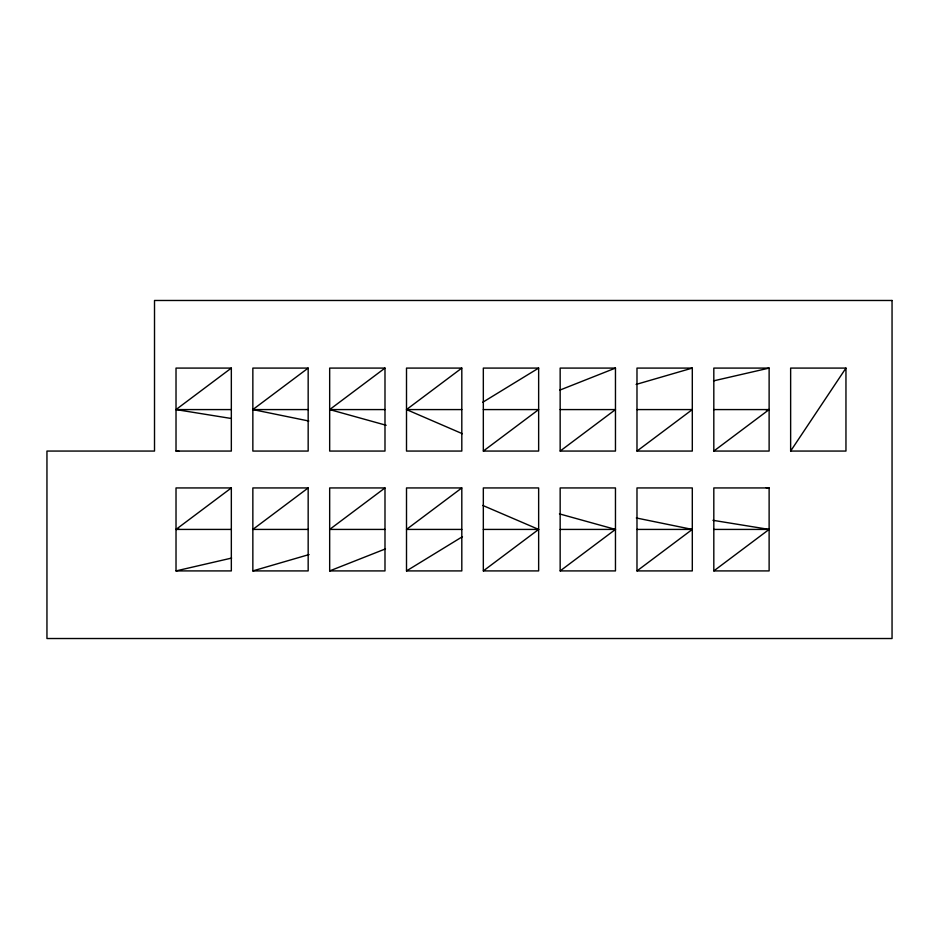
<?xml version="1.0" encoding="UTF-8"?>
<svg xmlns="http://www.w3.org/2000/svg" width="939" height="939" viewBox="0 0 939 939"><rect width="100%" height="100%" fill="white"/><g stroke="black" fill="none" stroke-linecap="round" stroke-linejoin="round"><path stroke-width="1.41" d="M790.638 451.06L845.957 368.088L790.638 368.088L790.638 451.06L845.957 451.06L845.957 368.088M230.759 418.407L176.016 409.58L231.334 368.088L231.334 451.06L176.016 451.06L176.016 368.088L231.334 368.088M308.837 421.024L252.849 409.58L308.168 368.088L308.168 451.06L252.849 451.06L252.849 368.088L308.168 368.088M386.164 425.273L329.671 409.58L384.99 368.088L384.99 451.06L329.671 451.06L329.671 368.088L384.99 368.088M231.334 529.42L176.016 529.42L231.334 487.94L231.334 570.912L176.016 570.912L176.016 487.94L231.334 487.94M462.34 433.701L406.505 409.58L461.812 368.088L461.812 451.06L406.505 451.06L406.505 368.088L461.812 368.088M308.168 487.94L252.849 487.94L252.849 570.912L308.168 570.912L308.168 487.94L252.849 529.42L308.168 529.42M384.99 487.94L329.671 487.94L329.671 570.912L384.99 570.912L384.99 487.94L329.671 529.42L384.99 529.42M483.327 451.06L538.646 451.06L538.646 368.088L483.327 368.088L483.327 451.06L538.646 409.58L483.327 409.58M461.812 487.94L406.505 487.94L406.505 570.912L461.812 570.912L461.812 487.94L406.505 529.42L461.812 529.42M560.16 451.06L615.468 451.06L615.468 368.088L560.16 368.088L560.16 451.06L615.468 409.58L560.16 409.58M636.982 451.06L692.301 451.06L692.301 368.088L636.982 368.088L636.982 451.06L692.301 409.58L636.982 409.58M483.327 570.912L538.646 570.912L538.646 487.94L483.327 487.94L483.327 570.912L538.646 529.42L482.775 505.44M713.816 451.06L769.123 451.06L769.123 368.088L713.816 368.088L713.816 451.06L769.123 409.58L713.816 409.58M560.16 570.912L615.468 570.912L615.468 487.94L560.16 487.94L560.16 570.912L615.468 529.42L559.444 513.879M636.982 570.912L692.301 570.912L692.301 487.94L636.982 487.94L636.982 570.912L692.301 529.42L636.313 517.964M713.816 570.912L769.123 570.912L769.123 487.94L713.816 487.94L713.816 570.912L769.123 529.42L712.936 520.3M482.669 402.315L538.646 368.088M406.505 570.912L462.446 536.674M559.667 390.178L615.468 368.088M329.671 570.912L385.483 548.892M636.114 384.427L692.301 368.088M252.849 570.912L309.072 554.562M176.016 570.912L231.593 558.083M713.546 380.87L769.123 368.088M766.224 409.92L769.123 409.58M176.016 529.42L178.915 529.08M176.016 409.58L231.334 409.58M252.849 409.58L308.168 409.58M329.671 409.58L384.99 409.58M406.505 409.58L461.812 409.58M483.327 529.42L538.646 529.42M560.16 529.42L615.468 529.42M636.982 529.42L692.301 529.42M713.816 529.42L769.123 529.42M176.016 451.06L178.938 451.213M766.212 487.787L769.123 487.94M892.05 300.48L154.512 300.48L154.512 451.06L46.95 451.06L46.95 638.52L892.05 638.52L892.05 300.48"/></g></svg>
